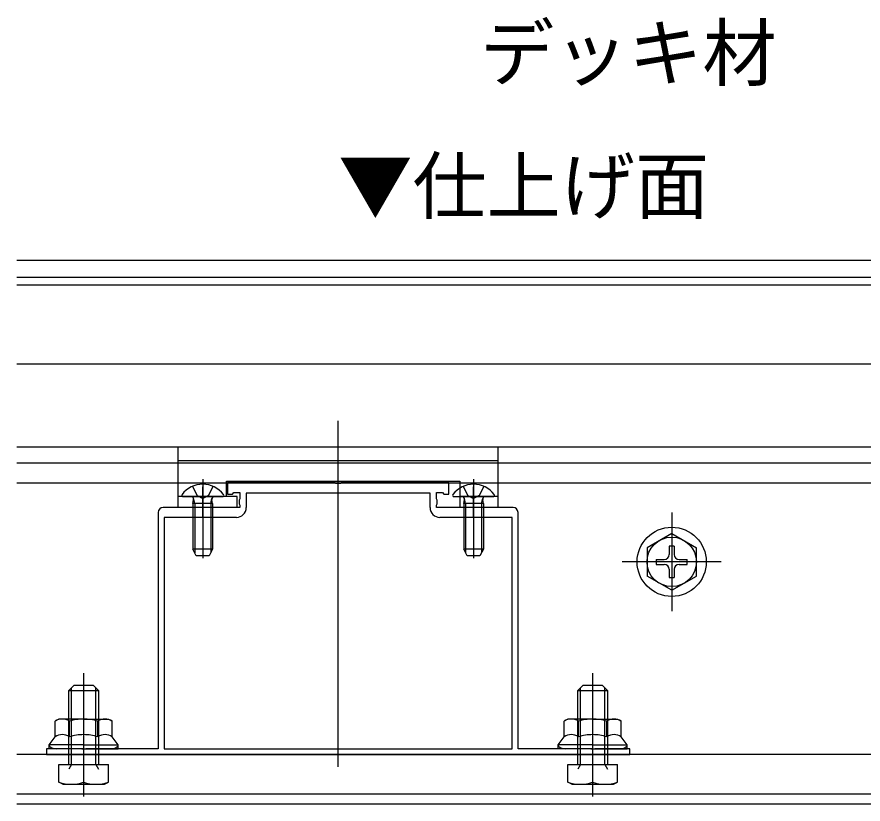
# Model space of a CAD drawing. Units: millimetres, scale not verified. Extents: x -875 to 875, y -1304 to 1297.
# Drawn here: x 180 to 351.2, y 91.3 to 250.6 of the extents above; entities that cross this region are included whole.
import ezdxf
from ezdxf.enums import TextEntityAlignment as Align

# ---------------------------------------------------------------- set-up
doc = ezdxf.new("R2010")
doc.units = ezdxf.units.MM
doc.header["$LTSCALE"] = 8
for name, color, linetype in [('0-1_USER1', 3, 'Continuous'), ('0-2_YKK_11', 7, 'Continuous'), ('0-4_YKK_12', 2, 'Continuous'), ('0-5_YKK_13', 4, 'Continuous')]:
    doc.layers.add(name, color=color, linetype=linetype)
doc.styles.add('ＭＳ ゴシック', font='')
doc.styles.get('ＭＳ ゴシック').set_extended_font_data('MS Gothic')

msp = doc.modelspace()

# ---------------------------------------------------------------- linework, layer by layer
at = {"layer": '0-2_YKK_11'}
for points in [[(280.4, 151.317), (264.9, 151.317), (264.9, 151.793), (265.012, 152.027), (265.012, 152.808), (264.9, 153.042), (264.9, 154.317), (266.1, 154.317), (266.4, 154.017), (267.4, 154.017), (267.4, 156.317), (245.67, 156.317), (245.479, 156.174), (244.52, 156.174), (244.329, 156.317), (222.6, 156.317), (222.6, 154.017), (223.6, 154.017), (223.9, 154.317), (225.1, 154.317), (225.1, 153.042), (224.987, 152.808), (224.987, 152.027), (225.1, 151.793), (225.1, 151.317), (209.6, 151.317)], [(263.6, 151.317), (263.6, 154.217), (226.4, 154.217), (226.4, 151.317)], [(186, 101.317), (304, 101.317), (304, 102.517), (296.958, 102.517), (296.775, 102.397), (296.225, 102.397), (296.041, 102.517), (281.4, 102.517), (281.4, 150.317)], [(208.6, 150.317), (208.6, 102.517), (193.958, 102.517), (193.775, 102.397), (193.225, 102.397), (193.041, 102.517), (186, 102.517), (186, 101.317)], [(209.8, 102.517), (280.2, 102.517), (280.2, 149.317), (265.6, 149.317)], [(224.4, 149.317), (209.8, 149.317), (209.8, 102.517)]]:
    msp.add_lwpolyline(points, dxfattribs=at)
for centre, radius, start, end in [((209.6, 150.317), 1, 90.00001, 179.99999), ((224.4, 151.317), 2, 270.00001, 359.99999), ((265.6, 151.317), 2, 180.00001, 269.99999), ((280.4, 150.317), 1, 0.00001, 89.99999)]:
    msp.add_arc(centre, radius, start, end, dxfattribs=at)
at = {"layer": '0-4_YKK_12'}
for p, q in [((394, 201.317), (180, 201.317)), ((394, 197.817), (180, 197.817)), ((377.5, 196.317), (180, 196.317)), ((386.5, 180.317), (180, 180.317)), ((245, 98.817), (245, 168.817)), ((394, 163.517), (180, 163.517)), ((395.096, 160.317), (180, 160.317)), ((180, 156.317), (377.5, 156.317)), ((312.5, 150.317), (312.5, 130.317)), ((322.5, 140.317), (302.5, 140.317)), ((395, 101.317), (180, 101.317)), ((395, 93.317), (180, 93.317)), ((395, 91.317), (180, 91.317))]:
    msp.add_line(p, q, dxfattribs=at)
at = {"layer": '0-5_YKK_13'}
for p, q in [((277.4, 163.517), (212.6, 163.517)), ((212.6, 160.912), (212.6, 163.517)), ((277.4, 160.912), (277.4, 163.517)), ((212.6, 160.834), (212.6, 160.912)), ((212.6, 160.817), (212.6, 160.834)), ((212.6, 160.817), (277.4, 160.817)), ((212.6, 153.817), (212.6, 160.817)), ((277.4, 160.834), (277.4, 160.912)), ((277.4, 160.817), (277.4, 160.834)), ((277.4, 153.817), (277.4, 160.817)), ((217.6, 157.017), (217.6, 141.054)), ((222.4, 156.617), (269.6, 156.617)), ((222.4, 153.817), (222.4, 156.617)), ((269.6, 156.617), (269.6, 153.817)), ((272.4, 157.017), (272.4, 141.054)), ((215.525, 155.594), (216.455, 153.729)), ((217.6, 149.317), (217.6, 155.517)), ((219.675, 155.594), (218.745, 153.729)), ((270.325, 155.594), (271.255, 153.729)), ((272.4, 149.317), (272.4, 155.517)), ((274.475, 155.594), (273.545, 153.729)), ((212.6, 153.517), (212.6, 153.817)), ((224.6, 153.517), (212.6, 153.517)), ((212.6, 152.517), (212.6, 153.517)), ((212.6, 152.317), (212.6, 152.517)), ((213.624, 153.517), (221.575, 153.517)), ((215.6, 152.117), (215.744, 152.93)), ((215.979, 152.117), (215.738, 153.132)), ((216.455, 153.729), (217.6, 153.12)), ((218.745, 153.729), (217.6, 153.12)), ((219.221, 152.117), (219.461, 153.132)), ((219.6, 152.117), (219.455, 152.93)), ((222.4, 153.517), (222.4, 153.817)), ((224.6, 152.517), (224.6, 153.517)), ((224.6, 152.317), (224.6, 152.517)), ((268.424, 153.517), (276.375, 153.517)), ((269.6, 153.817), (269.6, 153.517)), ((269.6, 152.517), (269.6, 152.317)), ((270.4, 152.117), (270.544, 152.93)), ((270.779, 152.117), (270.538, 153.132)), ((271.255, 153.729), (272.4, 153.12)), ((273.545, 153.729), (272.4, 153.12)), ((274.021, 152.117), (274.261, 153.132)), ((274.4, 152.117), (274.255, 152.93)), ((277.4, 153.517), (277.4, 153.817)), ((277.4, 152.317), (277.4, 152.517)), ((219.6, 152.117), (215.6, 152.117)), ((215.6, 152.117), (215.6, 142.917)), ((215.979, 152.117), (215.979, 142.159)), ((219.221, 152.117), (219.221, 142.159)), ((219.6, 152.117), (219.6, 142.917)), ((224.6, 151.317), (224.6, 152.317)), ((269.6, 152.317), (269.6, 151.317)), ((277.4, 151.317), (269.6, 151.317)), ((274.4, 152.117), (270.4, 152.117)), ((270.4, 152.117), (270.4, 142.917)), ((270.779, 152.117), (270.779, 142.159)), ((274.021, 152.117), (274.021, 142.159)), ((274.4, 152.117), (274.4, 142.917)), ((277.4, 151.317), (277.4, 152.317)), ((312.5, 146.067), (307.5, 143.18)), ((312.5, 146.067), (317.5, 143.18)), ((219.6, 142.917), (215.6, 142.917)), ((216.3, 141.517), (215.6, 142.917)), ((219.6, 142.917), (218.9, 141.517)), ((274.4, 142.917), (270.4, 142.917)), ((271.1, 141.517), (270.4, 142.917)), ((274.4, 142.917), (273.7, 141.517)), ((307.5, 143.18), (307.5, 137.454)), ((312, 143.467), (312, 141.817)), ((313, 143.467), (312, 143.467)), ((313, 143.467), (313, 141.817)), ((317.5, 137.454), (317.5, 143.18)), ((218.9, 141.517), (216.3, 141.517)), ((273.7, 141.517), (271.1, 141.517)), ((309.35, 140.817), (311, 140.817)), ((309.35, 140.817), (309.35, 139.817)), ((314, 140.817), (315.65, 140.817)), ((315.65, 139.817), (315.65, 140.817)), ((309.35, 139.817), (311, 139.817)), ((312, 138.817), (312, 137.167)), ((313, 138.817), (313, 137.167)), ((314, 139.817), (315.65, 139.817)), ((312.5, 134.567), (307.5, 137.454)), ((312, 137.167), (313, 137.167)), ((312.5, 134.567), (317.5, 137.454)), ((193.5, 117.817), (193.5, 92.817)), ((296.5, 117.817), (296.5, 92.817)), ((190.5, 114.317), (191.5, 115.317)), ((191.04, 99.317), (191.04, 114.857)), ((195.5, 115.317), (191.5, 115.317)), ((196.5, 114.317), (195.5, 115.317)), ((195.96, 99.317), (195.96, 114.857)), ((293.5, 114.317), (294.5, 115.317)), ((294.04, 99.317), (294.04, 114.857)), ((298.5, 115.317), (294.5, 115.317)), ((299.5, 114.317), (298.5, 115.317)), ((298.96, 99.317), (298.96, 114.857)), ((190.5, 114.317), (196.5, 114.317)), ((190.5, 99.317), (190.5, 114.317)), ((196.5, 114.317), (196.5, 99.317)), ((293.5, 114.317), (299.5, 114.317)), ((293.5, 99.317), (293.5, 114.317)), ((299.5, 114.317), (299.5, 99.317)), ((188.5, 108.517), (187.726, 108.071)), ((187.726, 104.917), (187.726, 108.071)), ((193.5, 108.517), (188.5, 108.517)), ((190.613, 104.917), (190.613, 108.071)), ((193.5, 108.517), (198.5, 108.517)), ((196.386, 104.917), (196.386, 108.071)), ((198.5, 108.517), (199.273, 108.071)), ((199.273, 104.917), (199.273, 108.071)), ((291.5, 108.517), (290.726, 108.071)), ((290.726, 104.917), (290.726, 108.071)), ((296.5, 108.517), (291.5, 108.517)), ((293.613, 104.917), (293.613, 108.071)), ((296.5, 108.517), (301.5, 108.517)), ((299.386, 104.917), (299.386, 108.071)), ((301.5, 108.517), (302.273, 108.071)), ((302.273, 104.917), (302.273, 108.071)), ((186.5, 102.517), (186.5, 103.317)), ((200.5, 102.517), (200.5, 103.317)), ((289.5, 102.517), (289.5, 103.317)), ((303.5, 102.517), (303.5, 103.317)), ((193.5, 102.517), (186.5, 102.517)), ((193.5, 102.517), (200.5, 102.517)), ((296.5, 102.517), (289.5, 102.517)), ((296.5, 102.517), (303.5, 102.517)), ((188.5, 99.317), (198.5, 99.317)), ((188.5, 95.767), (188.5, 99.317)), ((190.5, 99.317), (196.5, 99.317)), ((191.04, 99.317), (190.5, 98.382)), ((193.5, 99.317), (193.5, 95.764)), ((195.96, 99.317), (196.5, 98.382)), ((198.5, 95.767), (198.5, 99.317)), ((291.5, 99.317), (301.5, 99.317)), ((291.5, 95.767), (291.5, 99.317)), ((293.5, 99.317), (299.5, 99.317)), ((294.04, 99.317), (293.5, 98.382)), ((296.5, 99.317), (296.5, 95.764)), ((298.96, 99.317), (299.5, 98.382)), ((301.5, 95.767), (301.5, 99.317)), ((189.273, 95.321), (188.5, 95.767)), ((189.279, 95.317), (197.72, 95.317)), ((197.726, 95.321), (198.5, 95.767)), ((292.273, 95.321), (291.5, 95.767)), ((292.279, 95.317), (300.72, 95.317)), ((300.726, 95.321), (301.5, 95.767))]:
    msp.add_line(p, q, dxfattribs=at)
for points in [[(277.4, 152.517), (277.4, 153.517), (269.6, 153.517), (269.6, 152.517)], [(224.6, 151.317), (212.6, 151.317), (212.6, 152.317)], [(193.5, 103.317), (186.5, 103.317), (187.726, 104.917)], [(193.5, 103.317), (200.5, 103.317), (199.273, 104.917)], [(296.5, 103.317), (289.5, 103.317), (290.726, 104.917)], [(296.5, 103.317), (303.5, 103.317), (302.273, 104.917)]]:
    msp.add_lwpolyline(points, dxfattribs=at)
for radius in [7, 5]:
    msp.add_circle((312.5, 140.317), radius, dxfattribs=at)
for centre, radius, start, end in [((217.6, 150.717), 5.3, 37.71409, 142.28591), ((272.4, 150.717), 5.3, 37.71409, 142.28591), ((213.624, 153.792), 0.274, 142.28591, 270), ((215.252, 153.017), 0.5, 349.90904, 90), ((219.947, 153.017), 0.5, 90, 190.09096), ((221.575, 153.792), 0.274, 270, 37.71409), ((268.424, 153.792), 0.274, 142.28591, 270), ((270.052, 153.017), 0.5, 349.90904, 90), ((274.747, 153.017), 0.5, 90, 190.09096), ((276.375, 153.792), 0.274, 270, 37.71409), ((311, 141.817), 1, 270, 0), ((314, 141.817), 1, 180, 270), ((311, 138.817), 1, 0, 90), ((314, 138.817), 1, 90, 180), ((189.169, 105.961), 2.556, 55.61575, 124.38425), ((193.5, 98.964), 9.553, 90, 107.58795), ((193.5, 98.964), 9.553, 72.41205, 90), ((197.83, 105.961), 2.556, 55.61575, 124.38425), ((292.169, 105.961), 2.556, 55.61575, 124.38425), ((296.5, 98.964), 9.553, 90, 107.58795), ((296.5, 98.964), 9.553, 72.41205, 90), ((300.83, 105.961), 2.556, 55.61575, 124.38425), ((189.169, 102.808), 2.556, 55.61575, 124.38425), ((193.5, 95.81), 9.553, 90, 107.58795), ((193.5, 95.81), 9.553, 72.41205, 90), ((197.83, 102.808), 2.556, 55.61575, 124.38425), ((292.169, 102.808), 2.556, 55.61575, 124.38425), ((296.5, 95.81), 9.553, 90, 107.58795), ((296.5, 95.81), 9.553, 72.41205, 90), ((300.83, 102.808), 2.556, 55.61575, 124.38425), ((191, 102.487), 7.169, 249.59205, 290.40795), ((196, 102.487), 7.169, 249.59205, 290.40795), ((294, 102.487), 7.169, 249.59205, 290.40795), ((299, 102.487), 7.169, 249.59205, 290.40795)]:
    msp.add_arc(centre, radius, start, end, dxfattribs=at)
for centre, start_param, end_param in [((188, 103.317), 6.2831853, 7.8539816), ((199, 103.317), 1.5707963, 3.1415927), ((291, 103.317), 6.2831853, 7.8539816), ((302, 103.317), 1.5707963, 3.1415927)]:
    msp.add_ellipse(centre, major_axis=(-1.5, 0), ratio=0.533333, start_param=start_param, end_param=end_param, dxfattribs=at)

# ---------------------------------------------------------------- texts
at = {"layer": '0-1_USER1', "style": 'ＭＳ ゴシック'}
for s, p in [('デッキ材', (273.722, 234.476)), ('▼仕上げ面', (245.027, 207.561))]:
    msp.add_text(s, height=11, dxfattribs=at).set_placement(p, align=Align.BOTTOM_LEFT)

doc.saveas('drawing.dxf')
